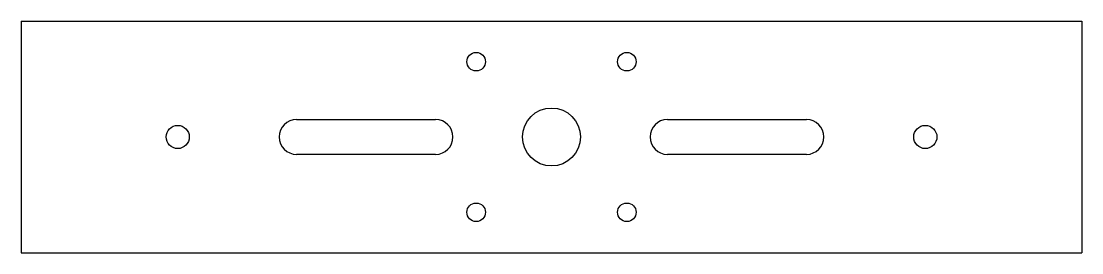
# Model space of a CAD drawing. Header units: millimetres. Extents: x 39 to 222, y 121 to 161.
import ezdxf

# ---------------------------------------------------------------- set-up
doc = ezdxf.new("R2010")
doc.units = ezdxf.units.MM
doc.layers.add('DV3_0', color=7, linetype='Continuous')

msp = doc.modelspace()

# ---------------------------------------------------------------- linework, layer by layer
at = {"layer": 'DV3_0', "color": 7, "linetype": 'Continuous'}
for p, q in [((39.12, 161.22), (73.12, 161.22)), ((39.12, 161.22), (39.12, 121.22)), ((73.12, 161.22), (188.12, 161.22)), ((73.12, 161.22), (73.12, 161.22)), ((188.12, 161.22), (222.12, 161.22)), ((188.12, 161.22), (188.12, 161.22)), ((222.12, 161.22), (222.12, 121.22)), ((86.62, 144.22), (110.62, 144.22)), ((150.62, 144.22), (174.62, 144.22)), ((110.62, 138.22), (86.62, 138.22)), ((174.62, 138.22), (150.62, 138.22)), ((39.12, 121.22), (73.12, 121.22)), ((73.12, 121.22), (188.12, 121.22)), ((73.12, 121.22), (73.12, 121.22)), ((188.12, 121.22), (222.12, 121.22)), ((188.12, 121.22), (188.12, 121.22))]:
    msp.add_line(p, q, dxfattribs=at)
for centre, radius in [((117.62, 154.22), 1.6), ((143.62, 154.22), 1.6), ((130.62, 141.22), 5), ((66.12, 141.22), 2), ((195.12, 141.22), 2), ((117.62, 128.22), 1.6), ((143.62, 128.22), 1.6)]:
    msp.add_circle(centre, radius, dxfattribs=at)
for centre, start, end in [((86.62, 141.22), 90, 270), ((110.62, 141.22), 270, 90), ((150.62, 141.22), 90, 270), ((174.62, 141.22), 270, 90)]:
    msp.add_arc(centre, 3, start, end, dxfattribs=at)

doc.saveas('drawing.dxf')
